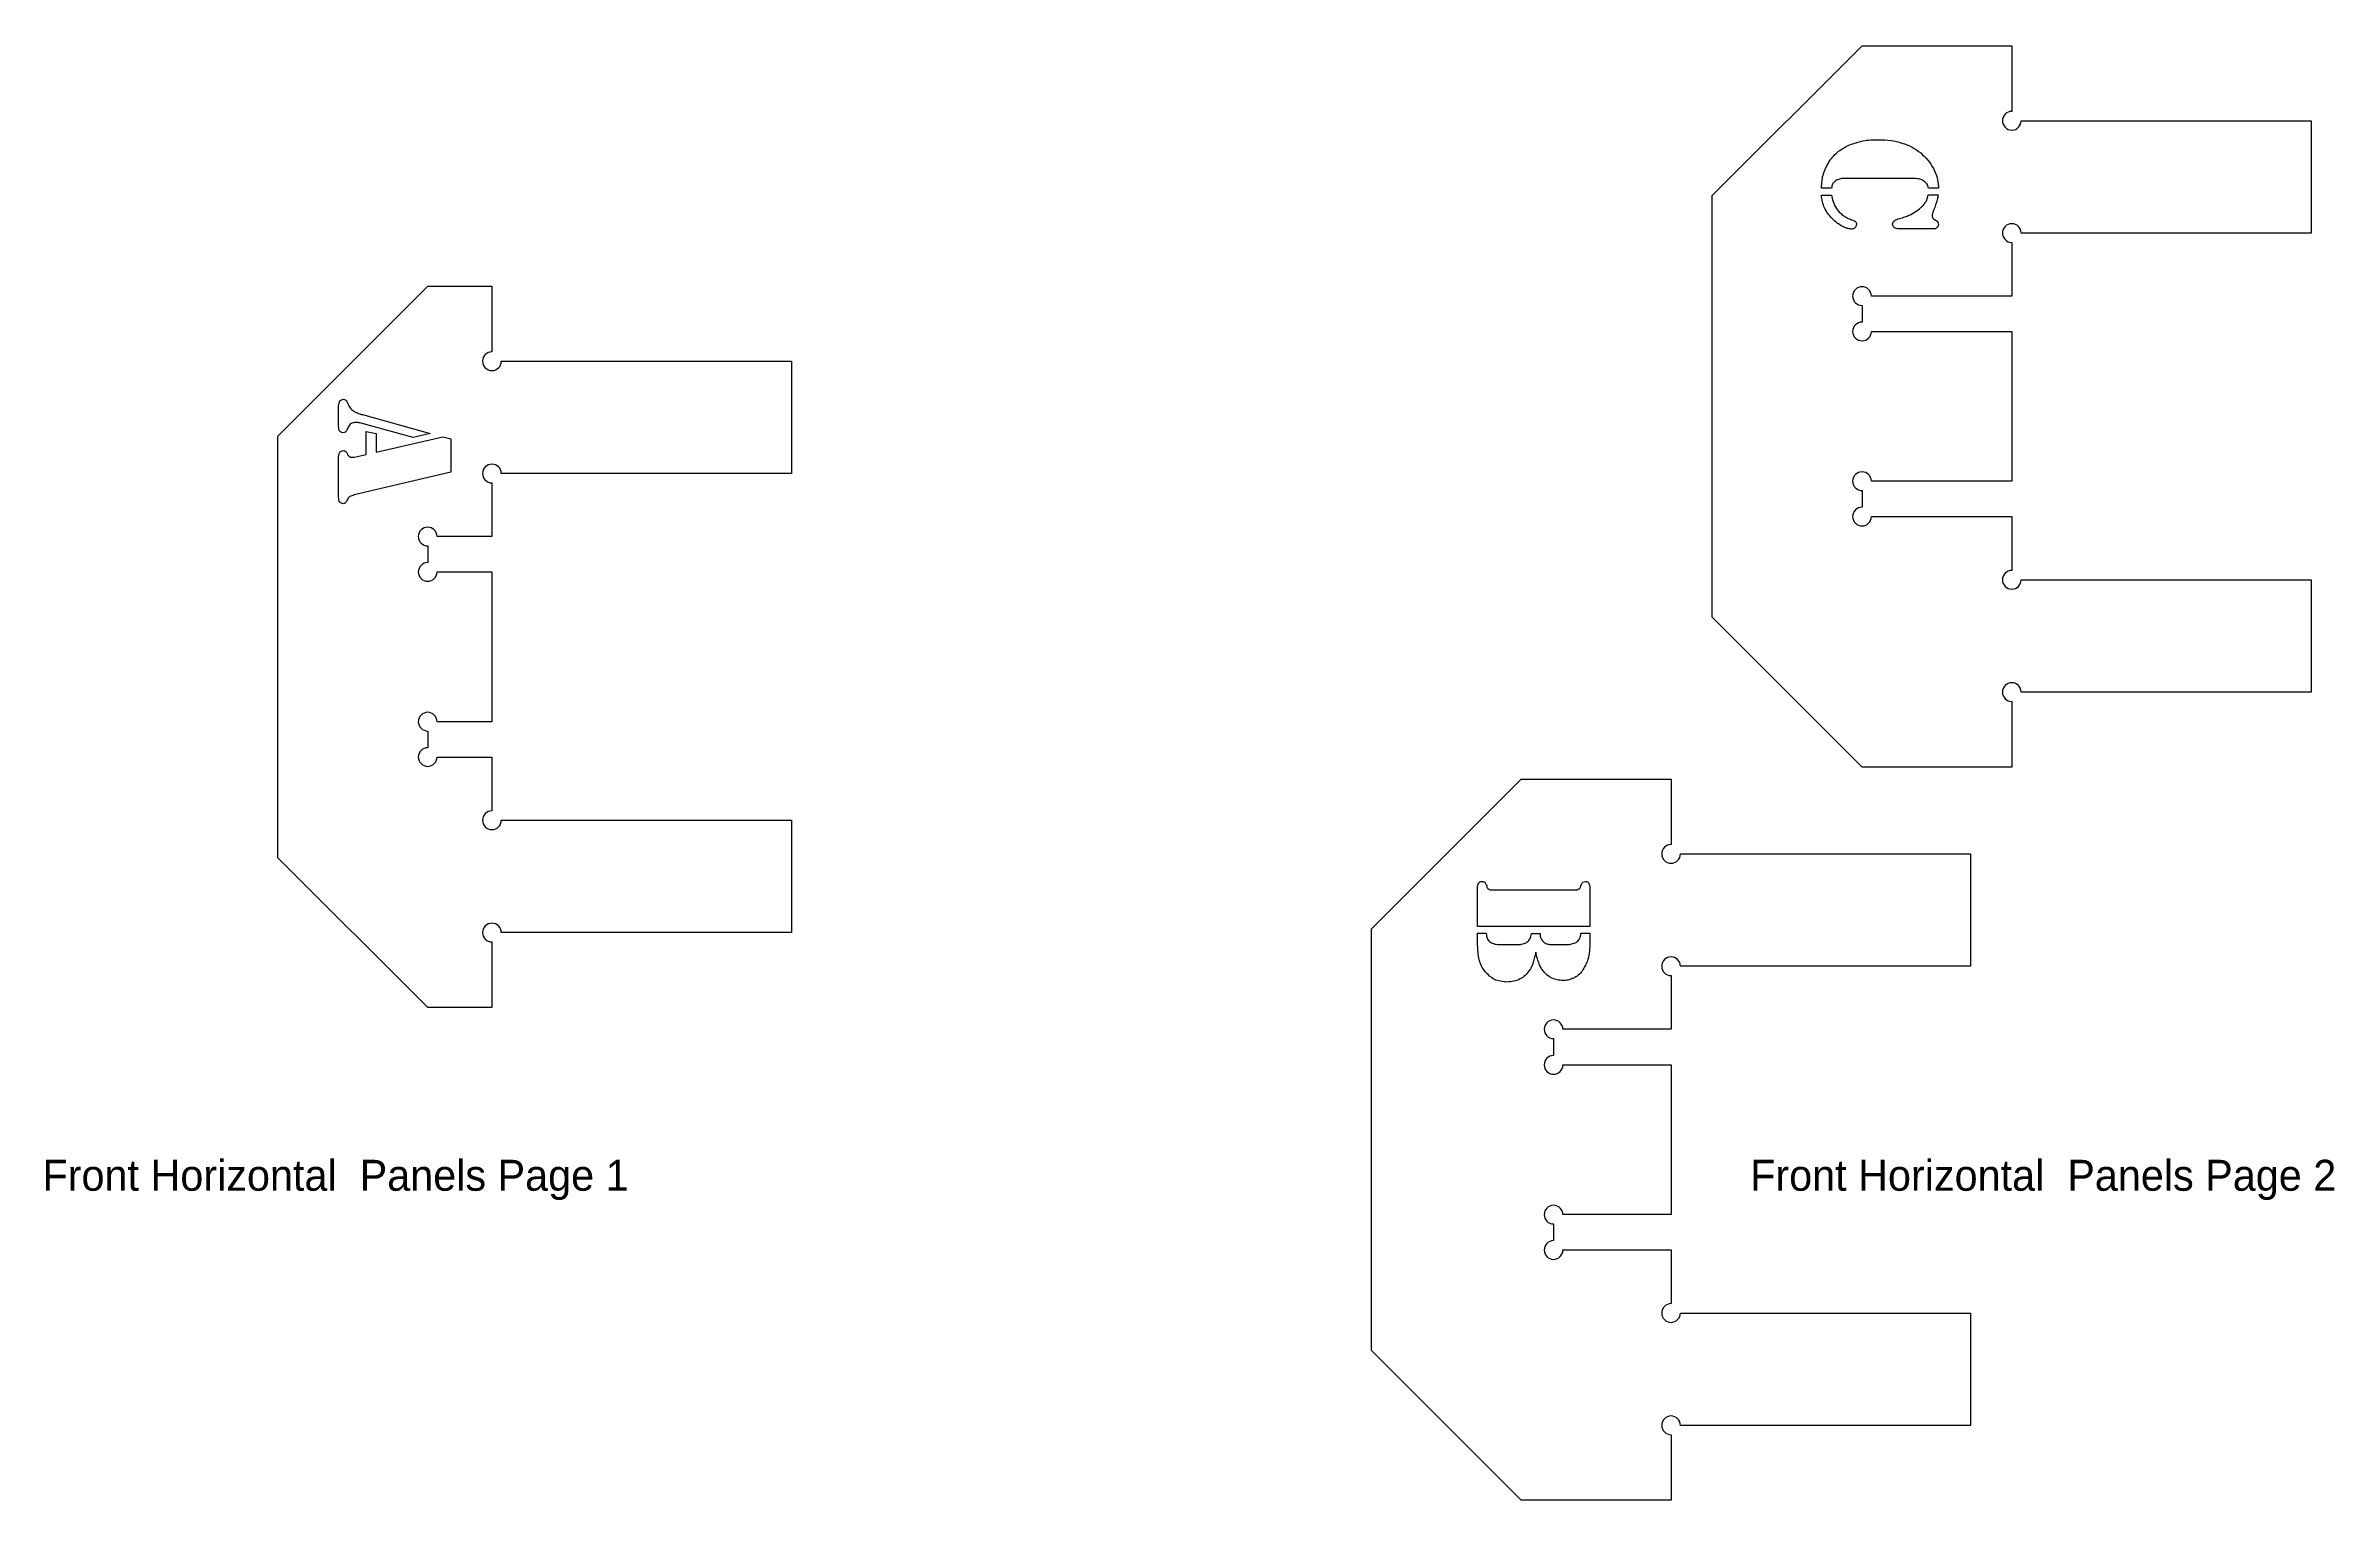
# Model space of a CAD drawing. Extents: x 91 to 2469, y 38 to 737.
# Drawn here: x 91 to 1192, y 38 to 737 of the extents above; entities that cross this region are included whole.
import ezdxf

# ---------------------------------------------------------------- set-up
doc = ezdxf.new("R2010")
doc.units = 0
doc.header["$MEASUREMENT"] = 0
doc.layers.get('0').update_dxf_attribs({"lineweight": 0})

# ---------------------------------------------------------------- blocks, each defined once
blk = doc.blocks.new('Block_0')
at = {"color": 18, "lineweight": 25, "true_color": 0x000000}
for p, q in [((779.9, 313.5), (779.9, 332.1)), ((787.1, 331), (826.7, 331)), ((833.9, 332.1), (833.9, 313.5)), ((833.9, 313.5), (779.9, 313.5)), ((779.9, 305.5), (779.9, 310.2)), ((779.9, 310.2), (784, 310.2)), ((805.8, 310.1), (809.9, 310.1)), ((829.5, 310.2), (833.9, 310.2)), ((833.9, 310.2), (833.9, 305.7)), ((790.1, 304.8), (799.1, 304.8)), ((814.5, 304.8), (823.5, 304.8))]:
    blk.add_line(p, q, dxfattribs=at)
for points, knots in [([(820.9, 157.9), (820.9, 155.5), (818.9, 153.4), (816.4, 153.4), (813.9, 153.4), (811.9, 155.5), (811.9, 157.9), (811.9, 160.4), (813.9, 162.4), (816.4, 162.4), (816.4, 162.4), (816.4, 170.4), (816.4, 170.4), (813.9, 170.4), (811.9, 172.5), (811.9, 174.9), (811.9, 177.4), (813.9, 179.4), (816.4, 179.4), (818.9, 179.4), (820.9, 177.4), (820.9, 174.9), (820.9, 174.9), (872.9, 174.9), (872.9, 174.9), (872.9, 174.9), (872.9, 246.9), (872.9, 246.9), (872.9, 246.9), (820.9, 246.9), (820.9, 246.9), (820.9, 244.5), (818.9, 242.4), (816.4, 242.4), (813.9, 242.4), (811.9, 244.5), (811.9, 246.9), (811.9, 249.4), (813.9, 251.4), (816.4, 251.4), (816.4, 251.4), (816.4, 259.5), (816.4, 259.5), (813.9, 259.5), (811.9, 261.5), (811.9, 264), (811.9, 266.4), (813.9, 268.5), (816.4, 268.5), (818.9, 268.5), (820.9, 266.4), (820.9, 264), (820.9, 264), (872.9, 264), (872.9, 264), (872.9, 264), (872.9, 289.8), (872.9, 289.8), (872.9, 289.8), (872.9, 289.8), (872.9, 289.8), (870.4, 289.8), (868.4, 291.8), (868.4, 294.3), (868.4, 296.8), (870.4, 298.8), (872.9, 298.8), (875.3, 298.8), (877.4, 296.8), (877.4, 294.3), (877.4, 294.3), (1016.9, 294.3), (1016.9, 294.3), (1016.9, 294.3), (1016.9, 348.3), (1016.9, 348.3), (1016.9, 348.3), (877.4, 348.3), (877.4, 348.3), (877.4, 348.3), (877.4, 348.3), (877.4, 348.3), (877.4, 345.8), (875.3, 343.8), (872.9, 343.8), (870.4, 343.8), (868.4, 345.8), (868.4, 348.3), (868.4, 350.8), (870.4, 352.8), (872.9, 352.8), (872.9, 352.8), (872.9, 384.3), (872.9, 384.3), (872.9, 384.3), (800.9, 384.3), (800.9, 384.3), (800.9, 384.3), (728.9, 312.3), (728.9, 312.3), (728.9, 312.3), (728.9, 109.6), (728.9, 109.6), (728.9, 109.6), (800.9, 37.6), (800.9, 37.6), (800.9, 37.6), (872.9, 37.6), (872.9, 37.6), (872.9, 37.6), (872.9, 69.1), (872.9, 69.1), (872.9, 69.1), (872.9, 69.1), (872.9, 69.1), (870.4, 69.1), (868.4, 71.1), (868.4, 73.6), (868.4, 76.1), (870.4, 78.1), (872.9, 78.1), (875.3, 78.1), (877.4, 76.1), (877.4, 73.6), (877.4, 73.6), (1016.9, 73.6), (1016.9, 73.6), (1016.9, 73.6), (1016.9, 127.6), (1016.9, 127.6), (1016.9, 127.6), (877.4, 127.6), (877.4, 127.6), (877.4, 127.6), (877.4, 127.6), (877.4, 127.6), (877.4, 125.1), (875.3, 123.1), (872.9, 123.1), (870.4, 123.1), (868.4, 125.1), (868.4, 127.6), (868.4, 130.1), (870.4, 132.1), (872.9, 132.1), (872.9, 132.1), (872.9, 157.9), (872.9, 157.9), (872.9, 157.9), (820.9, 157.9), (820.9, 157.9)], [0, 0, 0, 0, 1, 1, 1, 2, 2, 2, 3, 3, 3, 4, 4, 4, 5, 5, 5, 6, 6, 6, 7, 7, 7, 8, 8, 8, 9, 9, 9, 10, 10, 10, 11, 11, 11, 12, 12, 12, 13, 13, 13, 14, 14, 14, 15, 15, 15, 16, 16, 16, 17, 17, 17, 18, 18, 18, 19, 19, 19, 20, 20, 20, 21, 21, 21, 22, 22, 22, 23, 23, 23, 24, 24, 24, 25, 25, 25, 26, 26, 26, 27, 27, 27, 28, 28, 28, 29, 29, 29, 30, 30, 30, 31, 31, 31, 32, 32, 32, 33, 33, 33, 34, 34, 34, 35, 35, 35, 36, 36, 36, 37, 37, 37, 38, 38, 38, 39, 39, 39, 40, 40, 40, 41, 41, 41, 42, 42, 42, 43, 43, 43, 44, 44, 44, 45, 45, 45, 46, 46, 46, 47, 47, 47, 48, 48, 48, 49, 49, 49, 50, 50, 50, 50]), ([(779.9, 332.1), (779.9, 332.5), (779.9, 332.9), (780, 333.3), (780.1, 333.7), (780.2, 334), (780.4, 334.3)], [0, 0, 0, 0, 1, 1, 1, 2, 2, 2, 2]), ([(780.4, 334.3), (780.6, 334.5), (780.8, 334.7), (781, 334.9), (781.3, 335), (781.6, 335), (781.9, 335.1)], [0, 0, 0, 0, 1, 1, 1, 2, 2, 2, 2]), ([(781.9, 335.1), (782.4, 335), (782.9, 334.9), (783.3, 334.7), (783.6, 334.4), (783.8, 333.9), (784.1, 333.5)], [0, 0, 0, 0, 1, 1, 1, 2, 2, 2, 2]), ([(784.1, 333.5), (784.2, 333.1), (784.3, 332.8), (784.4, 332.4), (784.5, 332.3), (784.5, 332.1), (784.6, 331.9)], [0, 0, 0, 0, 1, 1, 1, 2, 2, 2, 2]), ([(784.6, 331.9), (784.6, 331.9), (784.7, 331.8), (784.8, 331.7), (784.8, 331.6), (784.9, 331.6), (785, 331.5)], [0, 0, 0, 0, 1, 1, 1, 2, 2, 2, 2]), ([(785, 331.5), (785.3, 331.4), (785.6, 331.2), (785.9, 331.1), (786.2, 331), (786.7, 331), (787.1, 331)], [0, 0, 0, 0, 1, 1, 1, 2, 2, 2, 2]), ([(826.7, 331), (827.1, 331), (827.5, 331), (827.9, 331.1), (828.1, 331.2), (828.4, 331.4), (828.7, 331.5)], [0, 0, 0, 0, 1, 1, 1, 2, 2, 2, 2]), ([(828.7, 331.5), (828.8, 331.6), (828.9, 331.6), (829, 331.7), (829, 331.8), (829.1, 331.9), (829.1, 331.9)], [0, 0, 0, 0, 1, 1, 1, 2, 2, 2, 2]), ([(829.1, 331.9), (829.2, 332.1), (829.3, 332.3), (829.3, 332.4), (829.4, 332.8), (829.6, 333.1), (829.7, 333.5)], [0, 0, 0, 0, 1, 1, 1, 2, 2, 2, 2]), ([(829.7, 333.5), (829.9, 333.9), (830.1, 334.4), (830.5, 334.7), (830.8, 334.9), (831.3, 335), (831.8, 335.1)], [0, 0, 0, 0, 1, 1, 1, 2, 2, 2, 2]), ([(831.8, 335.1), (832.1, 335), (832.4, 335), (832.7, 334.9), (832.9, 334.7), (833.1, 334.5), (833.3, 334.3)], [0, 0, 0, 0, 1, 1, 1, 2, 2, 2, 2]), ([(833.3, 334.3), (833.5, 334), (833.6, 333.7), (833.7, 333.3), (833.8, 332.9), (833.9, 332.5), (833.9, 332.1)], [0, 0, 0, 0, 1, 1, 1, 2, 2, 2, 2]), ([(784, 310.2), (784.1, 309.8), (784.1, 309.3), (784.2, 308.8), (784.3, 308.5), (784.4, 308.1), (784.5, 307.8)], [0, 0, 0, 0, 1, 1, 1, 2, 2, 2, 2]), ([(805.3, 307.9), (805.4, 308.2), (805.5, 308.5), (805.5, 308.8), (805.7, 309.3), (805.7, 309.7), (805.8, 310.1)], [0, 0, 0, 0, 1, 1, 1, 2, 2, 2, 2]), ([(809.9, 310.1), (809.9, 309.7), (810, 309.3), (810, 308.8), (810.1, 308.5), (810.2, 308.2), (810.3, 307.9)], [0, 0, 0, 0, 1, 1, 1, 2, 2, 2, 2]), ([(828.9, 307.7), (829.1, 308.1), (829.2, 308.5), (829.3, 308.8), (829.4, 309.3), (829.5, 309.8), (829.5, 310.2)], [0, 0, 0, 0, 1, 1, 1, 2, 2, 2, 2]), ([(780.7, 297.4), (780.4, 298.6), (780.2, 299.8), (780.1, 301), (779.9, 302.5), (779.9, 304), (779.9, 305.5)], [0, 0, 0, 0, 1, 1, 1, 2, 2, 2, 2]), ([(783.5, 291.7), (782.9, 292.6), (782.2, 293.5), (781.8, 294.4), (781.3, 295.4), (781, 296.4), (780.7, 297.4)], [0, 0, 0, 0, 1, 1, 1, 2, 2, 2, 2]), ([(784.5, 307.8), (784.6, 307.5), (784.7, 307.2), (784.9, 306.9), (785.1, 306.6), (785.4, 306.4), (785.6, 306.1)], [0, 0, 0, 0, 1, 1, 1, 2, 2, 2, 2]), ([(785.6, 306.1), (786.2, 305.8), (786.8, 305.4), (787.5, 305.2), (788.3, 304.9), (789.2, 304.8), (790.1, 304.8)], [0, 0, 0, 0, 1, 1, 1, 2, 2, 2, 2]), ([(799.1, 304.8), (799.7, 304.8), (800.3, 304.8), (800.9, 304.9), (801.3, 305), (801.8, 305.1), (802.2, 305.2)], [0, 0, 0, 0, 1, 1, 1, 2, 2, 2, 2]), ([(802.2, 305.2), (802.6, 305.3), (802.9, 305.4), (803.3, 305.6), (803.6, 305.9), (803.9, 306.1), (804.2, 306.4)], [0, 0, 0, 0, 1, 1, 1, 2, 2, 2, 2]), ([(804.2, 306.4), (804.5, 306.6), (804.7, 306.9), (804.8, 307.1), (805, 307.3), (805.1, 307.6), (805.3, 307.9)], [0, 0, 0, 0, 1, 1, 1, 2, 2, 2, 2]), ([(807.8, 301.1), (807.6, 300.1), (807.4, 299), (807.1, 298), (806.9, 297.2), (806.7, 296.4), (806.4, 295.7)], [0, 0, 0, 0, 1, 1, 1, 2, 2, 2, 2]), ([(809.5, 295.5), (809.2, 296.3), (808.9, 297.1), (808.7, 297.9), (808.3, 299), (808.1, 300.1), (807.8, 301.1)], [0, 0, 0, 0, 1, 1, 1, 2, 2, 2, 2]), ([(810.3, 307.9), (810.4, 307.6), (810.5, 307.3), (810.7, 307.1), (810.8, 306.8), (811, 306.6), (811.2, 306.4)], [0, 0, 0, 0, 1, 1, 1, 2, 2, 2, 2]), ([(811.2, 306.4), (811.4, 306.2), (811.6, 306), (811.9, 305.8), (812.1, 305.6), (812.4, 305.4), (812.7, 305.3)], [0, 0, 0, 0, 1, 1, 1, 2, 2, 2, 2]), ([(812.7, 305.3), (813, 305.2), (813.3, 305), (813.6, 305), (813.9, 304.9), (814.2, 304.9), (814.5, 304.8)], [0, 0, 0, 0, 1, 1, 1, 2, 2, 2, 2]), ([(823.5, 304.8), (823.9, 304.8), (824.2, 304.9), (824.6, 304.9), (825, 305), (825.4, 305.1), (825.7, 305.2)], [0, 0, 0, 0, 1, 1, 1, 2, 2, 2, 2]), ([(825.7, 305.2), (826.1, 305.3), (826.4, 305.4), (826.8, 305.6), (827.1, 305.7), (827.3, 305.9), (827.6, 306.1)], [0, 0, 0, 0, 1, 1, 1, 2, 2, 2, 2]), ([(827.6, 306.1), (827.9, 306.3), (828.1, 306.6), (828.4, 306.8), (828.6, 307.1), (828.7, 307.4), (828.9, 307.7)], [0, 0, 0, 0, 1, 1, 1, 2, 2, 2, 2]), ([(833.9, 305.7), (833.8, 303), (833.7, 300.3), (832.9, 297.7), (832.3, 295.7), (831.2, 293.8), (830.1, 291.9)], [0, 0, 0, 0, 1, 1, 1, 2, 2, 2, 2]), ([(794, 286.7), (791.9, 286.9), (789.8, 287.1), (788, 288), (786.3, 288.8), (784.9, 290.3), (783.5, 291.7)], [0, 0, 0, 0, 1, 1, 1, 2, 2, 2, 2]), ([(800.3, 288.2), (799.3, 287.7), (798.3, 287.3), (797.3, 287.1), (796.2, 286.9), (795.1, 286.8), (794, 286.7)], [0, 0, 0, 0, 1, 1, 1, 2, 2, 2, 2]), ([(804.7, 292.2), (804.1, 291.4), (803.5, 290.5), (802.8, 289.9), (802, 289.2), (801.1, 288.7), (800.3, 288.2)], [0, 0, 0, 0, 1, 1, 1, 2, 2, 2, 2]), ([(806.4, 295.7), (806.2, 295.1), (806, 294.4), (805.7, 293.8), (805.4, 293.3), (805.1, 292.7), (804.7, 292.2)], [0, 0, 0, 0, 1, 1, 1, 2, 2, 2, 2]), ([(811.5, 291.9), (811.1, 292.4), (810.7, 293), (810.4, 293.6), (810, 294.2), (809.7, 294.8), (809.5, 295.5)], [0, 0, 0, 0, 1, 1, 1, 2, 2, 2, 2]), ([(815.6, 288.6), (814.8, 289.1), (814, 289.5), (813.3, 290), (812.7, 290.6), (812.1, 291.2), (811.5, 291.9)], [0, 0, 0, 0, 1, 1, 1, 2, 2, 2, 2]), ([(820.8, 287.5), (819.9, 287.5), (819, 287.6), (818.1, 287.8), (817.3, 287.9), (816.4, 288.3), (815.6, 288.6)], [0, 0, 0, 0, 1, 1, 1, 2, 2, 2, 2]), ([(826, 288.6), (825.2, 288.3), (824.4, 287.9), (823.5, 287.7), (822.6, 287.5), (821.7, 287.5), (820.8, 287.5)], [0, 0, 0, 0, 1, 1, 1, 2, 2, 2, 2]), ([(830.1, 291.9), (829.6, 291.2), (829, 290.6), (828.3, 290), (827.6, 289.5), (826.8, 289), (826, 288.6)], [0, 0, 0, 0, 1, 1, 1, 2, 2, 2, 2])]:
    blk.add_open_spline(points, degree=3, knots=knots, dxfattribs=at)
blk = doc.blocks.new('Block_1')
at = {"color": 18, "lineweight": 25, "true_color": 0x000000}
for p, q in [((232.3, 553.7), (232.3, 563.7)), ((236.9, 553.5), (236.3, 552.1)), ((268.1, 548.5), (242.5, 555.5)), ((243.7, 559.5), (276.3, 550.5)), ((245.6, 540.4), (245.6, 551.4)), ((245.6, 551.4), (250.3, 550.4)), ((250.3, 550.4), (250.3, 541.5)), ((276.3, 550.5), (268.1, 548.5)), ((232.3, 519.8), (232.3, 539.6)), ((239.8, 539.1), (245.6, 540.4)), ((250.3, 541.5), (282.4, 548.8)), ((282.4, 548.8), (286.3, 547.8)), ((286.3, 547.8), (286.3, 531.9)), ((286.3, 531.9), (239.8, 520.9))]:
    blk.add_line(p, q, dxfattribs=at)
for points, knots in [([(279.6, 394.9), (279.6, 392.4), (277.6, 390.4), (275.1, 390.4), (272.6, 390.4), (270.6, 392.4), (270.6, 394.9), (270.6, 397.3), (272.6, 399.4), (275.1, 399.4), (275.1, 399.4), (275.1, 407.4), (275.1, 407.4), (272.6, 407.4), (270.6, 409.4), (270.6, 411.9), (270.6, 414.3), (272.6, 416.4), (275.1, 416.4), (277.6, 416.4), (279.6, 414.3), (279.6, 411.9), (279.6, 411.9), (306, 411.9), (306, 411.9), (306, 411.9), (306, 483.9), (306, 483.9), (306, 483.9), (279.6, 483.9), (279.6, 483.9), (279.6, 481.4), (277.6, 479.4), (275.1, 479.4), (272.6, 479.4), (270.6, 481.4), (270.6, 483.9), (270.6, 486.3), (272.6, 488.4), (275.1, 488.4), (275.1, 488.4), (275.1, 496.4), (275.1, 496.4), (272.6, 496.4), (270.6, 498.4), (270.6, 500.9), (270.6, 503.4), (272.6, 505.4), (275.1, 505.4), (277.6, 505.4), (279.6, 503.4), (279.6, 500.9), (279.6, 500.9), (306, 500.9), (306, 500.9), (306, 500.9), (306, 526.7), (306, 526.7), (303.5, 526.7), (301.5, 528.7), (301.5, 531.2), (301.5, 533.7), (303.5, 535.7), (306, 535.7), (308.5, 535.7), (310.5, 533.7), (310.5, 531.2), (310.5, 531.2), (450, 531.2), (450, 531.2), (450, 531.2), (450, 585.2), (450, 585.2), (450, 585.2), (310.5, 585.2), (310.5, 585.2), (310.5, 582.7), (308.5, 580.7), (306, 580.7), (303.5, 580.7), (301.5, 582.7), (301.5, 585.2), (301.5, 587.7), (303.5, 589.7), (306, 589.7), (306, 589.7), (306, 621.2), (306, 621.2), (306, 621.2), (275.1, 621.2), (275.1, 621.2), (275.1, 621.2), (203.1, 549.2), (203.1, 549.2), (203.1, 549.2), (203.1, 346.5), (203.1, 346.5), (203.1, 346.5), (275.1, 274.5), (275.1, 274.5), (275.1, 274.5), (306, 274.5), (306, 274.5), (306, 274.5), (306, 306), (306, 306), (303.5, 306), (301.5, 308), (301.5, 310.5), (301.5, 313), (303.5, 315), (306, 315), (308.5, 315), (310.5, 313), (310.5, 310.5), (310.5, 310.5), (450, 310.5), (450, 310.5), (450, 310.5), (450, 364.5), (450, 364.5), (450, 364.5), (310.5, 364.5), (310.5, 364.5), (310.5, 362), (308.5, 360), (306, 360), (303.5, 360), (301.5, 362), (301.5, 364.5), (301.5, 367), (303.5, 369), (306, 369), (306, 369), (306, 394.9), (306, 394.9), (306, 394.9), (279.6, 394.9), (279.6, 394.9)], [0, 0, 0, 0, 1, 1, 1, 2, 2, 2, 3, 3, 3, 4, 4, 4, 5, 5, 5, 6, 6, 6, 7, 7, 7, 8, 8, 8, 9, 9, 9, 10, 10, 10, 11, 11, 11, 12, 12, 12, 13, 13, 13, 14, 14, 14, 15, 15, 15, 16, 16, 16, 17, 17, 17, 18, 18, 18, 19, 19, 19, 20, 20, 20, 21, 21, 21, 22, 22, 22, 23, 23, 23, 24, 24, 24, 25, 25, 25, 26, 26, 26, 27, 27, 27, 28, 28, 28, 29, 29, 29, 30, 30, 30, 31, 31, 31, 32, 32, 32, 33, 33, 33, 34, 34, 34, 35, 35, 35, 36, 36, 36, 37, 37, 37, 38, 38, 38, 39, 39, 39, 40, 40, 40, 41, 41, 41, 42, 42, 42, 43, 43, 43, 44, 44, 44, 45, 45, 45, 46, 46, 46, 46]), ([(232.3, 563.7), (232.3, 564.2), (232.4, 564.6), (232.5, 565.1), (232.6, 565.4), (232.8, 565.7), (232.9, 566.1)], [0, 0, 0, 0, 1, 1, 1, 2, 2, 2, 2]), ([(232.9, 566.1), (233.2, 566.3), (233.4, 566.6), (233.7, 566.7), (233.9, 566.8), (234.3, 566.9), (234.6, 566.9)], [0, 0, 0, 0, 1, 1, 1, 2, 2, 2, 2]), ([(234.6, 566.9), (235, 566.8), (235.4, 566.7), (235.7, 566.5), (236.1, 566.2), (236.3, 565.7), (236.5, 565.2)], [0, 0, 0, 0, 1, 1, 1, 2, 2, 2, 2]), ([(236.5, 565.2), (236.7, 564.7), (236.9, 564.2), (237.2, 563.8), (237.4, 563.4), (237.6, 563.1), (237.8, 562.8)], [0, 0, 0, 0, 1, 1, 1, 2, 2, 2, 2]), ([(237.8, 562.8), (238, 562.5), (238.2, 562.2), (238.5, 562), (238.8, 561.8), (239.1, 561.5), (239.4, 561.3)], [0, 0, 0, 0, 1, 1, 1, 2, 2, 2, 2]), ([(239.4, 561.3), (240, 560.9), (240.6, 560.6), (241.3, 560.3), (242, 559.9), (242.9, 559.7), (243.7, 559.5)], [0, 0, 0, 0, 1, 1, 1, 2, 2, 2, 2]), ([(234.3, 550.8), (233.7, 551), (233.2, 551.2), (232.8, 551.5), (232.4, 552), (232.3, 552.9), (232.3, 553.7)], [0, 0, 0, 0, 1, 1, 1, 2, 2, 2, 2]), ([(236.3, 552.1), (236.1, 551.7), (235.8, 551.3), (235.5, 551.1), (235.2, 550.9), (234.7, 550.9), (234.3, 550.8)], [0, 0, 0, 0, 1, 1, 1, 2, 2, 2, 2]), ([(240.5, 555.8), (239.7, 555.7), (238.9, 555.6), (238.3, 555.2), (237.7, 554.9), (237.3, 554.2), (236.9, 553.5)], [0, 0, 0, 0, 1, 1, 1, 2, 2, 2, 2]), ([(242.5, 555.5), (242.2, 555.6), (241.8, 555.7), (241.5, 555.7), (241.1, 555.8), (240.8, 555.8), (240.5, 555.8)], [0, 0, 0, 0, 1, 1, 1, 2, 2, 2, 2]), ([(232.3, 539.6), (232.3, 539.9), (232.4, 540.3), (232.5, 540.6), (232.6, 540.9), (232.7, 541.2), (232.9, 541.5)], [0, 0, 0, 0, 1, 1, 1, 2, 2, 2, 2]), ([(232.9, 541.5), (233.1, 541.7), (233.3, 541.9), (233.6, 542), (233.8, 542.1), (234.1, 542.2), (234.4, 542.2)], [0, 0, 0, 0, 1, 1, 1, 2, 2, 2, 2]), ([(234.4, 542.2), (234.7, 542.2), (234.9, 542.2), (235.1, 542.1), (235.3, 542), (235.4, 542), (235.6, 541.9)], [0, 0, 0, 0, 1, 1, 1, 2, 2, 2, 2]), ([(235.6, 541.9), (235.8, 541.7), (235.9, 541.5), (236.1, 541.3), (236.3, 541.1), (236.4, 540.8), (236.6, 540.4)], [0, 0, 0, 0, 1, 1, 1, 2, 2, 2, 2]), ([(236.6, 540.4), (236.7, 540.2), (236.8, 540), (237, 539.8), (237.1, 539.6), (237.3, 539.5), (237.5, 539.3)], [0, 0, 0, 0, 1, 1, 1, 2, 2, 2, 2]), ([(237.5, 539.3), (237.6, 539.2), (237.8, 539.1), (238, 539.1), (238.2, 539), (238.4, 539), (238.7, 539)], [0, 0, 0, 0, 1, 1, 1, 2, 2, 2, 2]), ([(238.7, 539), (238.9, 539), (239.1, 539), (239.3, 539), (239.5, 539.1), (239.7, 539.1), (239.8, 539.1)], [0, 0, 0, 0, 1, 1, 1, 2, 2, 2, 2]), ([(234.4, 516.7), (233.8, 516.9), (233.2, 517.1), (232.8, 517.5), (232.4, 518), (232.3, 518.9), (232.3, 519.8)], [0, 0, 0, 0, 1, 1, 1, 2, 2, 2, 2]), ([(235.6, 517.1), (235.4, 517), (235.2, 516.9), (235.1, 516.8), (234.8, 516.8), (234.6, 516.8), (234.4, 516.7)], [0, 0, 0, 0, 1, 1, 1, 2, 2, 2, 2]), ([(236.4, 518.6), (236.3, 518.3), (236.2, 518), (236, 517.7), (235.9, 517.5), (235.7, 517.3), (235.6, 517.1)], [0, 0, 0, 0, 1, 1, 1, 2, 2, 2, 2]), ([(237.7, 520.1), (237.4, 520), (237.2, 519.8), (237, 519.6), (236.7, 519.3), (236.6, 518.9), (236.4, 518.6)], [0, 0, 0, 0, 1, 1, 1, 2, 2, 2, 2]), ([(239.8, 520.9), (239.5, 520.8), (239.1, 520.6), (238.7, 520.5), (238.3, 520.4), (238, 520.3), (237.7, 520.1)], [0, 0, 0, 0, 1, 1, 1, 2, 2, 2, 2])]:
    blk.add_open_spline(points, degree=3, knots=knots, dxfattribs=at)
blk = doc.blocks.new('Block_2')
at = {"color": 18, "lineweight": 25, "true_color": 0x000000}
for p, q in [((989.7, 673), (955.3, 673)), ((950.1, 668.4), (945.2, 668.4)), ((945.2, 665.1), (950.1, 665.1)), ((996.5, 665.2), (1001.3, 665.2)), ((1001.4, 668.4), (996.6, 668.4)), ((1001.4, 669.3), (1001.4, 668.4)), ((999.5, 653.3), (1000.4, 652.8)), ((998.9, 648.8), (982.4, 648.8))]:
    blk.add_line(p, q, dxfattribs=at)
for points, knots in [([(969.2, 510.5), (969.2, 508), (967.2, 506), (964.7, 506), (962.2, 506), (960.2, 508), (960.2, 510.5), (960.2, 513), (962.2, 515), (964.7, 515), (964.7, 515), (964.7, 523), (964.7, 523), (962.2, 523), (960.2, 525), (960.2, 527.5), (960.2, 530), (962.2, 532), (964.7, 532), (967.2, 532), (969.2, 530), (969.2, 527.5), (969.2, 527.5), (1036.7, 527.5), (1036.7, 527.5), (1036.7, 527.5), (1036.7, 599.5), (1036.7, 599.5), (1036.7, 599.5), (969.2, 599.5), (969.2, 599.5), (969.2, 597), (967.2, 595), (964.7, 595), (962.2, 595), (960.2, 597), (960.2, 599.5), (960.2, 602), (962.2, 604), (964.7, 604), (964.7, 604), (964.7, 612), (964.7, 612), (962.2, 612), (960.2, 614), (960.2, 616.5), (960.2, 619), (962.2, 621), (964.7, 621), (967.2, 621), (969.2, 619), (969.2, 616.5), (969.2, 616.5), (1036.7, 616.5), (1036.7, 616.5), (1036.7, 616.5), (1036.7, 642.3), (1036.7, 642.3), (1036.7, 642.3), (1036.7, 642.3), (1036.7, 642.3), (1034.2, 642.3), (1032.2, 644.4), (1032.2, 646.8), (1032.2, 649.3), (1034.2, 651.3), (1036.7, 651.3), (1039.2, 651.3), (1041.2, 649.3), (1041.2, 646.8), (1041.2, 646.8), (1180.7, 646.8), (1180.7, 646.8), (1180.7, 646.8), (1180.7, 700.8), (1180.7, 700.8), (1180.7, 700.8), (1041.2, 700.8), (1041.2, 700.8), (1041.2, 700.8), (1041.2, 700.8), (1041.2, 700.8), (1041.2, 698.4), (1039.2, 696.3), (1036.7, 696.3), (1034.2, 696.3), (1032.2, 698.4), (1032.2, 700.8), (1032.2, 703.3), (1034.2, 705.3), (1036.7, 705.3), (1036.7, 705.3), (1036.7, 736.8), (1036.7, 736.8), (1036.7, 736.8), (964.7, 736.8), (964.7, 736.8), (964.7, 736.8), (892.7, 664.8), (892.7, 664.8), (892.7, 664.8), (892.7, 462.1), (892.7, 462.1), (892.7, 462.1), (964.7, 390.1), (964.7, 390.1), (964.7, 390.1), (1036.7, 390.1), (1036.7, 390.1), (1036.7, 390.1), (1036.7, 421.6), (1036.7, 421.6), (1036.7, 421.6), (1036.7, 421.6), (1036.7, 421.6), (1034.2, 421.6), (1032.2, 423.7), (1032.2, 426.1), (1032.2, 428.6), (1034.2, 430.6), (1036.7, 430.6), (1039.2, 430.6), (1041.2, 428.6), (1041.2, 426.1), (1041.2, 426.1), (1180.7, 426.1), (1180.7, 426.1), (1180.7, 426.1), (1180.7, 480.1), (1180.7, 480.1), (1180.7, 480.1), (1041.2, 480.1), (1041.2, 480.1), (1041.2, 480.1), (1041.2, 480.1), (1041.2, 480.1), (1041.2, 477.7), (1039.2, 475.6), (1036.7, 475.6), (1034.2, 475.6), (1032.2, 477.7), (1032.2, 480.1), (1032.2, 482.6), (1034.2, 484.6), (1036.7, 484.6), (1036.7, 484.6), (1036.7, 510.5), (1036.7, 510.5), (1036.7, 510.5), (969.2, 510.5), (969.2, 510.5)], [0, 0, 0, 0, 1, 1, 1, 2, 2, 2, 3, 3, 3, 4, 4, 4, 5, 5, 5, 6, 6, 6, 7, 7, 7, 8, 8, 8, 9, 9, 9, 10, 10, 10, 11, 11, 11, 12, 12, 12, 13, 13, 13, 14, 14, 14, 15, 15, 15, 16, 16, 16, 17, 17, 17, 18, 18, 18, 19, 19, 19, 20, 20, 20, 21, 21, 21, 22, 22, 22, 23, 23, 23, 24, 24, 24, 25, 25, 25, 26, 26, 26, 27, 27, 27, 28, 28, 28, 29, 29, 29, 30, 30, 30, 31, 31, 31, 32, 32, 32, 33, 33, 33, 34, 34, 34, 35, 35, 35, 36, 36, 36, 37, 37, 37, 38, 38, 38, 39, 39, 39, 40, 40, 40, 41, 41, 41, 42, 42, 42, 43, 43, 43, 44, 44, 44, 45, 45, 45, 46, 46, 46, 47, 47, 47, 48, 48, 48, 49, 49, 49, 50, 50, 50, 50]), ([(949.2, 681.7), (950.5, 683.3), (951.8, 684.8), (953.4, 686.1), (955, 687.3), (956.8, 688.3), (958.7, 689.2)], [0, 0, 0, 0, 1, 1, 1, 2, 2, 2, 2]), ([(958.7, 689.2), (960.8, 689.9), (963, 690.7), (965.2, 691.1), (967.7, 691.6), (970.2, 691.7), (972.8, 691.7)], [0, 0, 0, 0, 1, 1, 1, 2, 2, 2, 2]), ([(972.8, 691.7), (974.7, 691.7), (976.7, 691.6), (978.6, 691.3), (980.4, 691.1), (982.2, 690.6), (983.9, 690.1)], [0, 0, 0, 0, 1, 1, 1, 2, 2, 2, 2]), ([(983.9, 690.1), (985.6, 689.5), (987.2, 688.9), (988.8, 688.1), (990.2, 687.3), (991.6, 686.3), (992.9, 685.3)], [0, 0, 0, 0, 1, 1, 1, 2, 2, 2, 2]), ([(992.9, 685.3), (994.1, 684.2), (995.3, 683.1), (996.4, 681.9), (997.4, 680.6), (998.2, 679.2), (999.1, 677.8)], [0, 0, 0, 0, 1, 1, 1, 2, 2, 2, 2]), ([(945.2, 668.4), (945.4, 670.8), (945.5, 673.3), (946.2, 675.5), (946.9, 677.7), (948.1, 679.7), (949.2, 681.7)], [0, 0, 0, 0, 1, 1, 1, 2, 2, 2, 2]), ([(951.6, 671.6), (951.4, 671.4), (951.2, 671.2), (951, 671), (950.8, 670.8), (950.6, 670.5), (950.5, 670.3)], [0, 0, 0, 0, 1, 1, 1, 2, 2, 2, 2]), ([(953.4, 672.6), (953, 672.5), (952.7, 672.4), (952.4, 672.2), (952.1, 672), (951.9, 671.8), (951.6, 671.6)], [0, 0, 0, 0, 1, 1, 1, 2, 2, 2, 2]), ([(955.3, 673), (955, 673), (954.6, 673), (954.3, 672.9), (954, 672.8), (953.7, 672.7), (953.4, 672.6)], [0, 0, 0, 0, 1, 1, 1, 2, 2, 2, 2]), ([(994.5, 671.8), (993.8, 672.2), (993.2, 672.5), (992.5, 672.7), (991.6, 672.9), (990.6, 673), (989.7, 673)], [0, 0, 0, 0, 1, 1, 1, 2, 2, 2, 2]), ([(996.6, 668.4), (996.4, 669.1), (996.3, 669.8), (995.9, 670.4), (995.5, 671), (995, 671.4), (994.5, 671.8)], [0, 0, 0, 0, 1, 1, 1, 2, 2, 2, 2]), ([(999.1, 677.8), (999.8, 676.3), (1000.4, 674.9), (1000.8, 673.4), (1001.2, 672.1), (1001.3, 670.7), (1001.4, 669.3)], [0, 0, 0, 0, 1, 1, 1, 2, 2, 2, 2]), ([(946.7, 658.9), (946.3, 659.9), (945.9, 660.9), (945.7, 661.8), (945.4, 662.9), (945.3, 664), (945.2, 665.1)], [0, 0, 0, 0, 1, 1, 1, 2, 2, 2, 2]), ([(950.5, 670.3), (950.4, 670), (950.3, 669.7), (950.2, 669.5), (950.1, 669.1), (950.1, 668.7), (950.1, 668.4)], [0, 0, 0, 0, 1, 1, 1, 2, 2, 2, 2]), ([(950.1, 665.1), (950.2, 664), (950.4, 663), (950.8, 662), (951.2, 660.8), (951.8, 659.7), (952.4, 658.6)], [0, 0, 0, 0, 1, 1, 1, 2, 2, 2, 2]), ([(993, 659.1), (993.5, 659.5), (994, 660), (994.4, 660.5), (994.8, 661), (995.1, 661.5), (995.5, 662)], [0, 0, 0, 0, 1, 1, 1, 2, 2, 2, 2]), ([(995.5, 662), (995.7, 662.5), (996, 663), (996.1, 663.5), (996.3, 664.1), (996.4, 664.7), (996.5, 665.2)], [0, 0, 0, 0, 1, 1, 1, 2, 2, 2, 2]), ([(1000.7, 662.1), (1000.5, 661.5), (1000.3, 661), (1000.1, 660.4), (999.8, 659.5), (999.5, 658.6), (999.1, 657.7)], [0, 0, 0, 0, 1, 1, 1, 2, 2, 2, 2]), ([(1001.3, 665.2), (1001.2, 664.6), (1001.1, 664.1), (1001, 663.5), (1000.9, 663), (1000.8, 662.6), (1000.7, 662.1)], [0, 0, 0, 0, 1, 1, 1, 2, 2, 2, 2]), ([(950.5, 653.6), (949.7, 654.4), (948.9, 655.3), (948.3, 656.2), (947.6, 657.1), (947.2, 658), (946.7, 658.9)], [0, 0, 0, 0, 1, 1, 1, 2, 2, 2, 2]), ([(955.2, 650.1), (954.4, 650.6), (953.5, 651), (952.8, 651.6), (952, 652.2), (951.3, 652.9), (950.5, 653.6)], [0, 0, 0, 0, 1, 1, 1, 2, 2, 2, 2]), ([(952.4, 658.6), (952.8, 658), (953.2, 657.4), (953.7, 656.9), (954.3, 656.4), (954.9, 655.9), (955.5, 655.4)], [0, 0, 0, 0, 1, 1, 1, 2, 2, 2, 2]), ([(959.5, 648.7), (958.8, 648.8), (958.2, 648.9), (957.5, 649), (956.7, 649.3), (956, 649.7), (955.2, 650.1)], [0, 0, 0, 0, 1, 1, 1, 2, 2, 2, 2]), ([(955.5, 655.4), (956.1, 654.9), (956.8, 654.5), (957.5, 654.1), (958.2, 653.8), (958.9, 653.5), (959.7, 653.2)], [0, 0, 0, 0, 1, 1, 1, 2, 2, 2, 2]), ([(961.3, 649.3), (961, 649.1), (960.8, 649), (960.5, 648.9), (960.2, 648.7), (959.8, 648.7), (959.5, 648.7)], [0, 0, 0, 0, 1, 1, 1, 2, 2, 2, 2]), ([(959.7, 653.2), (960, 653.1), (960.4, 653), (960.8, 652.8), (961, 652.7), (961.2, 652.5), (961.5, 652.3)], [0, 0, 0, 0, 1, 1, 1, 2, 2, 2, 2]), ([(962, 650.9), (962, 650.6), (961.9, 650.3), (961.8, 650), (961.7, 649.8), (961.5, 649.6), (961.3, 649.3)], [0, 0, 0, 0, 1, 1, 1, 2, 2, 2, 2]), ([(961.5, 652.3), (961.6, 652.1), (961.8, 651.9), (961.9, 651.7), (962, 651.5), (962, 651.2), (962, 650.9)], [0, 0, 0, 0, 1, 1, 1, 2, 2, 2, 2]), ([(979.4, 651.1), (979.4, 651.4), (979.5, 651.7), (979.6, 652), (979.7, 652.2), (979.8, 652.4), (980, 652.6)], [0, 0, 0, 0, 1, 1, 1, 2, 2, 2, 2]), ([(980.1, 649.5), (979.9, 649.7), (979.7, 650), (979.6, 650.3), (979.5, 650.5), (979.4, 650.8), (979.4, 651.1)], [0, 0, 0, 0, 1, 1, 1, 2, 2, 2, 2]), ([(980, 652.6), (980.3, 652.8), (980.5, 653), (980.8, 653.2), (981.2, 653.3), (981.6, 653.5), (982, 653.6)], [0, 0, 0, 0, 1, 1, 1, 2, 2, 2, 2]), ([(982.4, 648.8), (981.9, 648.8), (981.5, 648.8), (981.1, 649), (980.7, 649.1), (980.4, 649.3), (980.1, 649.5)], [0, 0, 0, 0, 1, 1, 1, 2, 2, 2, 2]), ([(982, 653.6), (983, 653.8), (983.9, 654.1), (984.8, 654.4), (985.5, 654.6), (986.2, 654.9), (986.9, 655.2)], [0, 0, 0, 0, 1, 1, 1, 2, 2, 2, 2]), ([(986.9, 655.2), (988.1, 655.7), (989.3, 656.3), (990.3, 657), (991.3, 657.6), (992.1, 658.3), (993, 659.1)], [0, 0, 0, 0, 1, 1, 1, 2, 2, 2, 2]), ([(999.1, 657.7), (998.9, 657.2), (998.7, 656.6), (998.6, 656), (998.5, 655.7), (998.5, 655.4), (998.4, 655)], [0, 0, 0, 0, 1, 1, 1, 2, 2, 2, 2]), ([(998.4, 655), (998.5, 654.7), (998.5, 654.3), (998.7, 654), (998.9, 653.7), (999.2, 653.5), (999.5, 653.3)], [0, 0, 0, 0, 1, 1, 1, 2, 2, 2, 2]), ([(1000.7, 649.4), (1000.5, 649.2), (1000.2, 649), (1000, 648.9), (999.6, 648.8), (999.2, 648.8), (998.9, 648.8)], [0, 0, 0, 0, 1, 1, 1, 2, 2, 2, 2]), ([(1000.4, 652.8), (1000.7, 652.6), (1001, 652.4), (1001.1, 652.1), (1001.3, 651.8), (1001.3, 651.4), (1001.4, 651)], [0, 0, 0, 0, 1, 1, 1, 2, 2, 2, 2]), ([(1001.4, 651), (1001.3, 650.7), (1001.3, 650.3), (1001.2, 650), (1001.1, 649.8), (1000.9, 649.6), (1000.7, 649.4)], [0, 0, 0, 0, 1, 1, 1, 2, 2, 2, 2])]:
    blk.add_open_spline(points, degree=3, knots=knots, dxfattribs=at)

msp = doc.modelspace()

# ---------------------------------------------------------------- block references
for name in ['Block_2', 'Block_1', 'Block_0']:
    msp.add_blockref(name, (0, 0))

# ---------------------------------------------------------------- texts
at = {"char_height": 0.2, "attachment_point": 7}
for s, insert in [('\\C18;\\c0;\\FMyriad Pro|b0|i0|c1;\\H14.868000;\\W1.000000;Front Horizontal  Panels Page 1 ', (89.9, 181.9)), ('\\C18;\\c0;\\FMyriad Pro|b0|i0|c1;\\H14.868000;\\W1.000000;Front Horizontal  Panels Page 2 ', (910.9, 181.9))]:
    msp.add_mtext(s, dxfattribs=dict(at, insert=insert))

doc.saveas('drawing.dxf')
